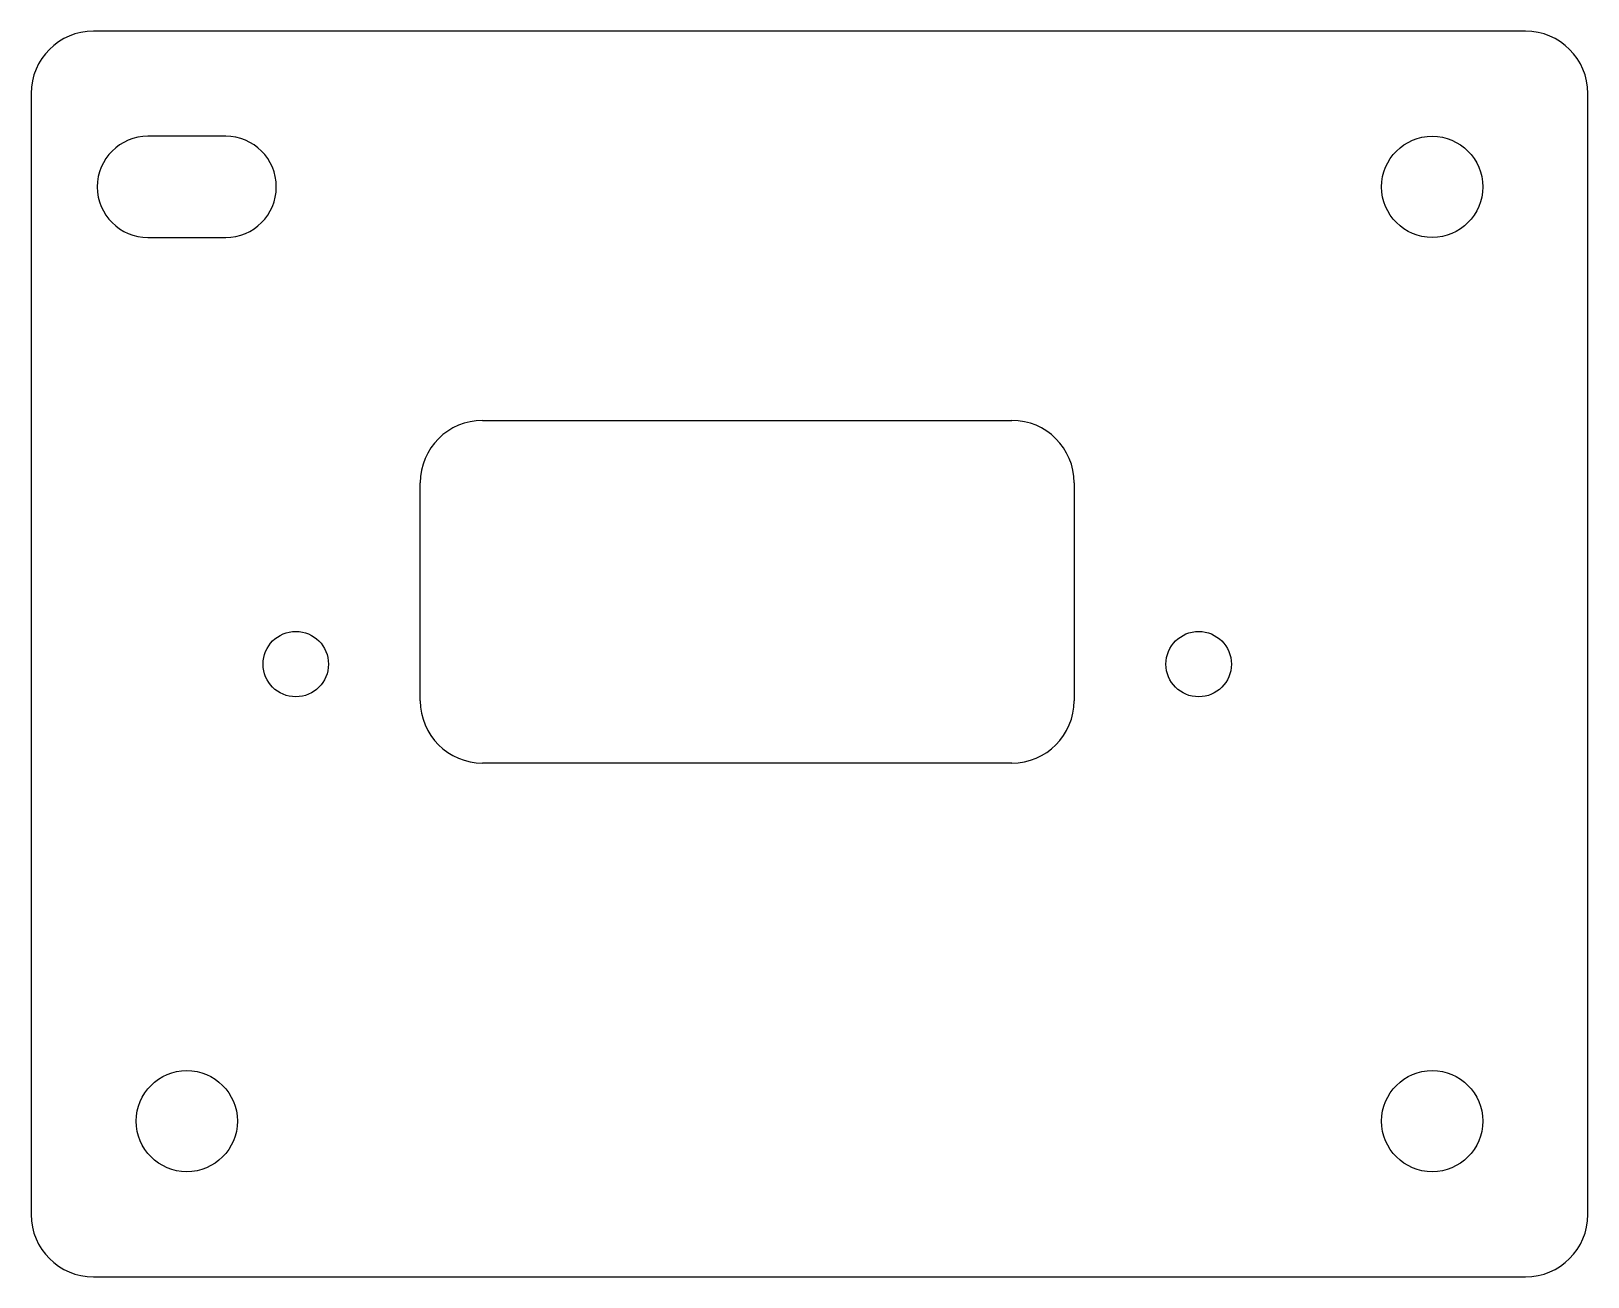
# Model space of a CAD drawing. Header units: millimetres. Extents: x -50 to 50, y -40 to 40.
import ezdxf

# ---------------------------------------------------------------- set-up
doc = ezdxf.new("R2010")
doc.units = ezdxf.units.MM

msp = doc.modelspace()

# ---------------------------------------------------------------- linework, layer by layer
at = {"color": 7, "linetype": 'Continuous', "lineweight": 25}
for p, q in [((46, 40), (-46, 40)), ((-50, 36), (-50, -36)), ((50, -36), (50, 36)), ((-37.5, 33.25), (-42.5, 33.25)), ((-42.5, 26.75), (-37.5, 26.75)), ((-21, 15), (13, 15)), ((-25, -3), (-25, 11)), ((17, 11), (17, -3)), ((13, -7), (-21, -7)), ((-46, -40), (46, -40))]:
    msp.add_line(p, q, dxfattribs=at)
for centre, radius in [((40, 30), 3.25), ((-33, -0.65), 2.1), ((25, -0.65), 2.1), ((-40, -30), 3.25), ((40, -30), 3.25)]:
    msp.add_circle(centre, radius, dxfattribs=at)
for centre, radius, start, end in [((-46, 36), 4, 90, 180), ((46, 36), 4, 0, 90), ((-42.5, 30), 3.25, 90, 270), ((-37.5, 30), 3.25, 270, 90), ((-21, 11), 4, 90, 180), ((13, 11), 4, 0, 90), ((-21, -3), 4, 180, 270), ((13, -3), 4, 270, 0), ((-46, -36), 4, 180, 270), ((46, -36), 4, 270, 0)]:
    msp.add_arc(centre, radius, start, end, dxfattribs=at)

doc.saveas('drawing.dxf')
